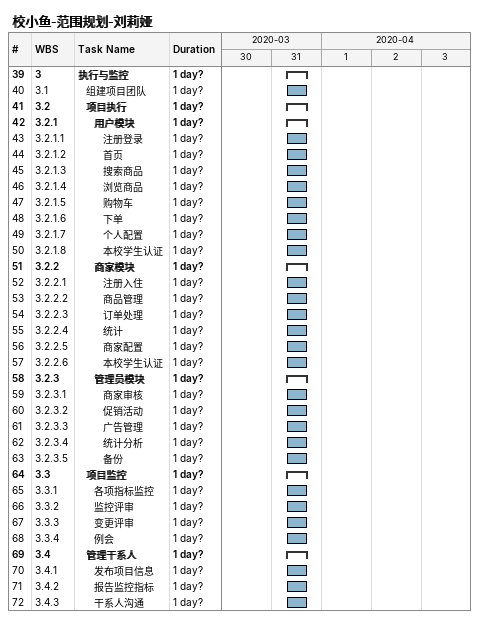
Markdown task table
校小鱼-范围规划-刘莉娅

| ID | WBS | Task | Duration | Start | Finish |
|---|---|---|---|---|---|
| 39 | 3 | **执行与监控** | 1d? | 2020-03-31 | 2020-03-31 |
| 40 | 3.1 | 组建项目团队 | 1d? | 2020-03-31 | 2020-03-31 |
| 41 | 3.2 | **项目执行** | 1d? | 2020-03-31 | 2020-03-31 |
| 42 | 3.2.1 | **用户模块** | 1d? | 2020-03-31 | 2020-03-31 |
| 43 | 3.2.1.1 | 注册登录 | 1d? | 2020-03-31 | 2020-03-31 |
| 44 | 3.2.1.2 | 首页 | 1d? | 2020-03-31 | 2020-03-31 |
| 45 | 3.2.1.3 | 搜索商品 | 1d? | 2020-03-31 | 2020-03-31 |
| 46 | 3.2.1.4 | 浏览商品 | 1d? | 2020-03-31 | 2020-03-31 |
| 47 | 3.2.1.5 | 购物车 | 1d? | 2020-03-31 | 2020-03-31 |
| 48 | 3.2.1.6 | 下单 | 1d? | 2020-03-31 | 2020-03-31 |
| 49 | 3.2.1.7 | 个人配置 | 1d? | 2020-03-31 | 2020-03-31 |
| 50 | 3.2.1.8 | 本校学生认证 | 1d? | 2020-03-31 | 2020-03-31 |
| 51 | 3.2.2 | **商家模块** | 1d? | 2020-03-31 | 2020-03-31 |
| 52 | 3.2.2.1 | 注册入住 | 1d? | 2020-03-31 | 2020-03-31 |
| 53 | 3.2.2.2 | 商品管理 | 1d? | 2020-03-31 | 2020-03-31 |
| 54 | 3.2.2.3 | 订单处理 | 1d? | 2020-03-31 | 2020-03-31 |
| 55 | 3.2.2.4 | 统计 | 1d? | 2020-03-31 | 2020-03-31 |
| 56 | 3.2.2.5 | 商家配置 | 1d? | 2020-03-31 | 2020-03-31 |
| 57 | 3.2.2.6 | 本校学生认证 | 1d? | 2020-03-31 | 2020-03-31 |
| 58 | 3.2.3 | **管理员模块** | 1d? | 2020-03-31 | 2020-03-31 |
| 59 | 3.2.3.1 | 商家审核 | 1d? | 2020-03-31 | 2020-03-31 |
| 60 | 3.2.3.2 | 促销活动 | 1d? | 2020-03-31 | 2020-03-31 |
| 61 | 3.2.3.3 | 广告管理 | 1d? | 2020-03-31 | 2020-03-31 |
| 62 | 3.2.3.4 | 统计分析 | 1d? | 2020-03-31 | 2020-03-31 |
| 63 | 3.2.3.5 | 备份 | 1d? | 2020-03-31 | 2020-03-31 |
| 64 | 3.3 | **项目监控** | 1d? | 2020-03-31 | 2020-03-31 |
| 65 | 3.3.1 | 各项指标监控 | 1d? | 2020-03-31 | 2020-03-31 |
| 66 | 3.3.2 | 监控评审 | 1d? | 2020-03-31 | 2020-03-31 |
| 67 | 3.3.3 | 变更评审 | 1d? | 2020-03-31 | 2020-03-31 |
| 68 | 3.3.4 | 例会 | 1d? | 2020-03-31 | 2020-03-31 |
| 69 | 3.4 | **管理干系人** | 1d? | 2020-03-31 | 2020-03-31 |
| 70 | 3.4.1 | 发布项目信息 | 1d? | 2020-03-31 | 2020-03-31 |
| 71 | 3.4.2 | 报告监控指标 | 1d? | 2020-03-31 | 2020-03-31 |
| 72 | 3.4.3 | 干系人沟通 | 1d? | 2020-03-31 | 2020-03-31 |
